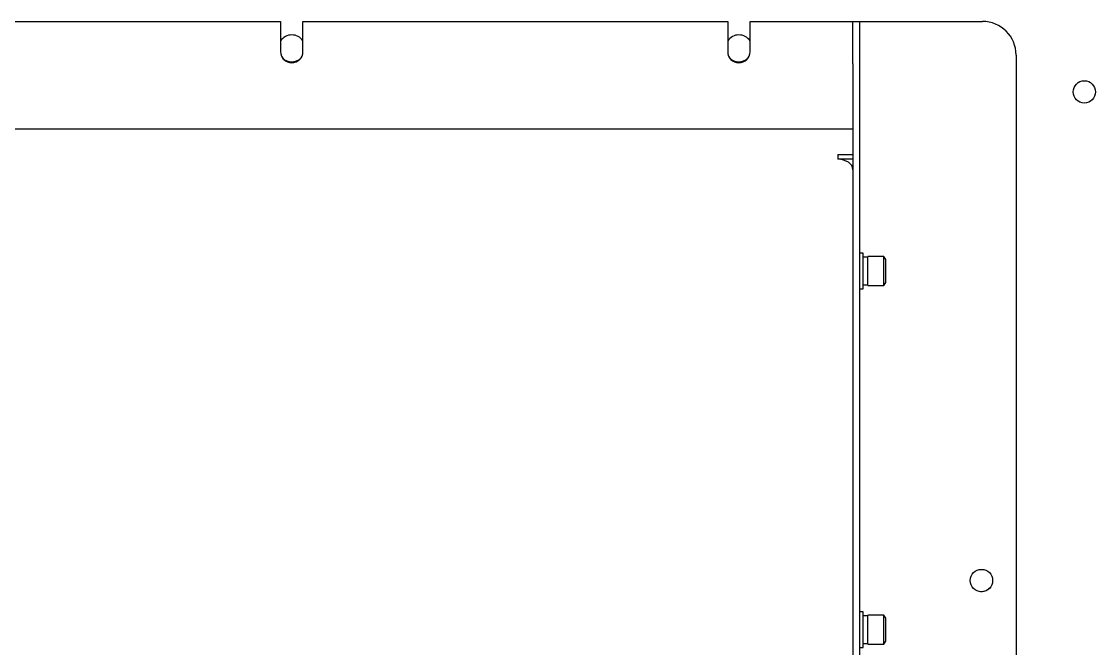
# Model space of a CAD drawing. Extents: x -681219 to -550379, y -242630 to -158199.
# Drawn here: x -583961.7 to -583481.3, y -222598.1 to -222317.7 of the extents above; entities that cross this region are included whole.
import ezdxf

# ---------------------------------------------------------------- set-up
doc = ezdxf.new("R2010")
doc.units = 0
doc.header["$LTSCALE"] = 1000
doc.linetypes.add('C2', pattern=[17, 14, -1, 1, -1])
for name, color, linetype in [('AAO0802002', 7, 'CONTINUOUS'), ('GAB00802', 7, 'CONTINUOUS'), ('GAE00802', 7, 'CONTINUOUS'), ('GZDH011035041', 7, 'CONTINUOUS'), ('SDZB011070132', 7, 'CONTINUOUS'), ('SDZB011079322', 7, 'CONTINUOUS'), ('中心线', 4, 'C2')]:
    doc.layers.add(name, color=color, linetype=linetype)

# ---------------------------------------------------------------- blocks, each defined once
blk = doc.blocks.new('fushitu')
at = {"layer": 'AAO0802002', "color": 7, "linetype": 'Continuous'}
for p, q in [((-4620.32, 1180.91), (-4620.32, 1193.91)), ((-4613.12, 1193.91), (-4620.32, 1193.91)), ((-4613.12, 1180.91), (-4613.12, 1193.91)), ((-4612.32, 1192.53), (-4613.12, 1193.91)), ((-4612.32, 1182.3), (-4612.32, 1192.53)), ((-4613.12, 1180.91), (-4612.32, 1182.3)), ((-4620.32, 1180.91), (-4613.12, 1180.91)), ((-4620.32, 1020.53), (-4620.32, 1033.53)), ((-4613.12, 1033.53), (-4620.32, 1033.53)), ((-4613.12, 1020.53), (-4613.12, 1033.53)), ((-4612.32, 1032.14), (-4613.12, 1033.53)), ((-4612.32, 1021.91), (-4612.32, 1032.14)), ((-4620.32, 1020.53), (-4613.12, 1020.53)), ((-4613.12, 1020.53), (-4612.32, 1021.91))]:
    blk.add_line(p, q, dxfattribs=at)
at = {"layer": 'GAB00802', "color": 7, "linetype": 'Continuous'}
for p, q in [((-4622.42, 1195.41), (-4624.02, 1195.41)), ((-4622.42, 1179.41), (-4622.42, 1195.41)), ((-4624.02, 1179.41), (-4622.42, 1179.41)), ((-4622.42, 1035.03), (-4624.02, 1035.03)), ((-4622.42, 1019.03), (-4622.42, 1035.03)), ((-4624.02, 1019.03), (-4622.42, 1019.03))]:
    blk.add_line(p, q, dxfattribs=at)
at = {"layer": 'GAE00802', "color": 7, "linetype": 'Continuous'}
for p, q in [((-4620.32, 1193.56), (-4622.42, 1193.56)), ((-4622.42, 1181.26), (-4620.32, 1181.26)), ((-4620.32, 1033.18), (-4622.42, 1033.18)), ((-4622.42, 1020.88), (-4620.32, 1020.88))]:
    blk.add_line(p, q, dxfattribs=at)
at = {"layer": 'GZDH011035041', "color": 7, "linetype": 'Continuous'}
blk.add_circle((-4523.5, 1267.5), 5, dxfattribs=at)
for centre, start, end in [((-4878, 1287), 33.8212, 146.7085), ((-4678, 1287), 33.8212, 146.7085), ((-4878, 1287), 226.8134, 312.0154), ((-4678, 1287), 226.8134, 312.0154), ((-4570, 1050), 272.4203, 319.2957)]:
    blk.add_arc(centre, 6, start, end, dxfattribs=at)
at = {"layer": 'SDZB011070132', "color": 7, "linetype": 'Continuous'}
for p, q in [((-5073.02, 1299), (-4883.02, 1299)), ((-4883.02, 1299), (-4883.02, 1285.5)), ((-4873.02, 1299), (-4683.02, 1299)), ((-4873.02, 1285.5), (-4873.02, 1299)), ((-4683.02, 1299), (-4683.02, 1285.5)), ((-4673.02, 1299), (-4627.02, 1299)), ((-4673.02, 1285.5), (-4673.02, 1299)), ((-5129.02, 1251), (-4627.02, 1251)), ((-4633.82, 1239.57), (-4633.82, 1237.38)), ((-4633.82, 1239.57), (-4627.02, 1239.57)), ((-4633.82, 1237.51), (-4627.02, 1237.51))]:
    blk.add_line(p, q, dxfattribs=at)
for centre in [(-4878.02, 1285.5), (-4678.02, 1285.5)]:
    blk.add_arc(centre, 5, 180, 0, dxfattribs=at)
blk.add_ellipse((-4633.82, 1232.73), major_axis=(6.8, 0), ratio=0.684547, start_param=0, end_param=1.570796, dxfattribs=at)
at = {"layer": 'SDZB011079322', "color": 7, "linetype": 'Continuous'}
for p, q in [((-4627.02, 1299), (-4624.02, 1299)), ((-4627.02, 1280.07), (-4627.02, 1299)), ((-4624.02, 1299), (-4620.22, 1299)), ((-4624.02, 1299), (-4624.02, 1280.07)), ((-4620.22, 1299), (-4569.02, 1299)), ((-4554.02, 1284), (-4554.02, 329)), ((-4627.02, 1280.07), (-4627.02, 356.24)), ((-4624.02, 1280.07), (-4624.02, 356.24))]:
    blk.add_line(p, q, dxfattribs=at)
blk.add_circle((-4569.52, 1049), 5, dxfattribs=at)
blk.add_arc((-4569.02, 1284), 15, 0, 90, dxfattribs=at)

msp = doc.modelspace()

# ---------------------------------------------------------------- block references
at = {"layer": '中心线'}
msp.add_blockref('fushitu', (-578962.82, -223616.6983), dxfattribs=at)

doc.saveas('drawing.dxf')
